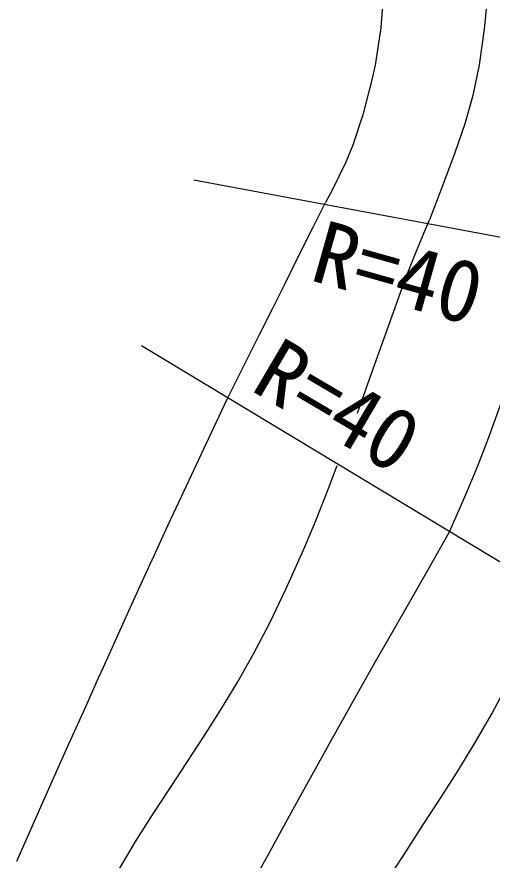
# Model space of a CAD drawing. Units: millimetres, scale not verified. Extents: x 40000 to 680000, y 20000 to 380000.
# Drawn here: x 215850 to 229790, y 254048 to 278760 of the extents above; entities that cross this region are included whole.
import ezdxf
from ezdxf.enums import TextEntityAlignment as Align

# ---------------------------------------------------------------- set-up
doc = ezdxf.new("R2010")
doc.units = ezdxf.units.MM
doc.header["$LTSCALE"] = 1000
doc.layers.add('M-BGD', color=7, linetype='Continuous', lineweight=25)
doc.layers.add('M-BMK-SRVR', color=3, linetype='Continuous', lineweight=25)
doc.styles.add('ＭＳ ゴシック', font='')
doc.styles.get('ＭＳ ゴシック').set_extended_font_data('MS Gothic')

msp = doc.modelspace()

# ---------------------------------------------------------------- linework, layer by layer
at = {"layer": 'M-BGD'}
for points in [[(225917, 284833), (226158, 283735), (226325, 282891), (226425, 282293), (226572, 281324), (226594, 281108), (226625, 280121), (226594, 279330), (226513, 278337), (226510, 278314), (226361, 277346), (226256, 276874), (226002, 275887), (225703, 275000), (225494, 274504), (225089, 273659), (224901, 273318)], [(229631, 279190), (229558, 278398), (229413, 277350), (229228, 276455), (228992, 275625), (228696, 274772), (228331, 273809), (227949, 272810)], [(222022, 267561), (222567, 268650), (222971, 269457), (223353, 270222), (223716, 270948), (224144, 271804), (224543, 272602), (224901, 273318)], [(227187, 270948), (227566, 271875), (227942, 272793), (227949, 272810)], [(228542, 263666), (229018, 264765), (229368, 265605), (229681, 266411), (229981, 267222), (230332, 268208), (230609, 269047), (230854, 269863), (231111, 270778), (231422, 271915), (231505, 272218)], [(227187, 270948), (226788, 269826), (226515, 269058), (226245, 268298), (225854, 267199), (225832, 267138)], [(215850, 254017), (216217, 254855), (216589, 255697), (216973, 256558), (217375, 257454), (217800, 258399), (218256, 259408), (218382, 259687), (218830, 260679), (219224, 261548), (219585, 262341), (219934, 263101), (220292, 263874), (220680, 264705), (221118, 265640), (221627, 266723), (222022, 267561)], [(218814, 253719), (219324, 254571), (219831, 255377), (220335, 256152), (220836, 256911), (221333, 257670), (221825, 258443), (222313, 259246), (222795, 260095), (223271, 261005), (223742, 261991), (223885, 262312), (224293, 263233), (224632, 264023), (224991, 264937), (225240, 265614)], [(222928, 253673), (223208, 254184), (223738, 255152), (224215, 256018), (224654, 256811), (225070, 257557), (225478, 258285), (225894, 259023), (226334, 259797), (226811, 260636), (227343, 261568), (227943, 262619), (228542, 263666)], [(226557, 253222), (227167, 254152), (227187, 254184), (227779, 255104), (228314, 255927), (228812, 256705), (229294, 257491), (229780, 258336), (230292, 259294), (230320, 259348), (230761, 260213), (231147, 261014), (231505, 261804)]]:
    msp.add_lwpolyline(points, dxfattribs=at)
at = {"layer": 'M-BMK-SRVR'}
for p, q in [((221040, 273988), (246205, 269289)), ((219505, 269133), (241100, 256106))]:
    msp.add_line(p, q, dxfattribs=at)

# ---------------------------------------------------------------- texts
at = {"layer": 'M-BMK-SRVR', "style": 'ＭＳ ゴシック'}
for rotation, p in [(344.253, (226643, 269853)), (329.522, (224525, 266105))]:
    msp.add_text('R=40', height=1833, rotation=rotation, dxfattribs=at).set_placement(p, align=Align.BOTTOM_CENTER)

doc.saveas('drawing.dxf')
